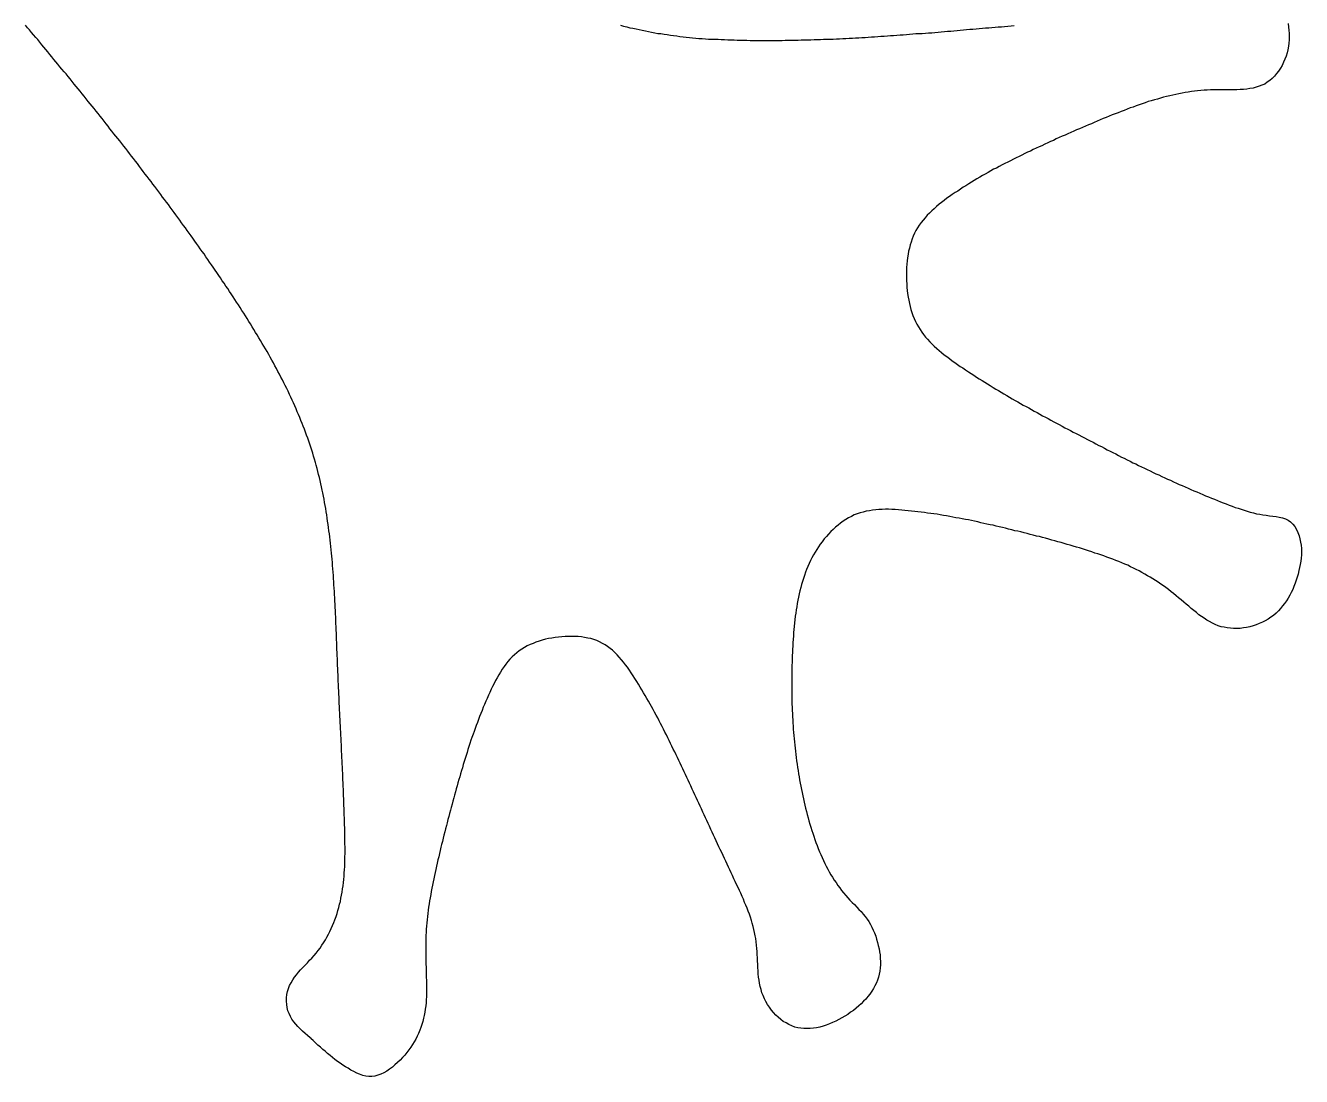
# Model space of a CAD drawing. Extents: x 63 to 788, y 423 to 1014.
# Drawn here: x 513.059 to 517.113, y 808.52 to 811.859 of the extents above; entities that cross this region are included whole.
import ezdxf

# ---------------------------------------------------------------- set-up
doc = ezdxf.new("R2010")
doc.units = 0
doc.header["$MEASUREMENT"] = 0
doc.layers.add('LAYER_1', color=7, linetype='CONTINUOUS')

msp = doc.modelspace()

# ---------------------------------------------------------------- linework, layer by layer
at = {"layer": 'LAYER_1', "color": 7}
for points in [[(517.0701, 811.865, 0), (517.0718, 811.854, 0), (517.073, 811.844, 0), (517.0738, 811.834, 0), (517.074, 811.824, 0), (517.0737, 811.813, 0), (517.0729, 811.803, 0), (517.0715, 811.793, 0), (517.0695, 811.782, 0), (517.0669, 811.772, 0), (517.0638, 811.762, 0), (517.06, 811.752, 0), (517.0558, 811.742, 0), (517.051, 811.732, 0), (517.0457, 811.723, 0), (517.04, 811.714, 0), (517.0337, 811.706, 0), (517.027, 811.698, 0), (517.0199, 811.691, 0), (517.0123, 811.684, 0), (517.0043, 811.679, 0), (516.9959, 811.673, 0), (516.9872, 811.669, 0), (516.9781, 811.666, 0), (516.9687, 811.663, 0), (516.9591, 811.66, 0), (516.9492, 811.659, 0), (516.9391, 811.657, 0), (516.9289, 811.656, 0), (516.9185, 811.656, 0), (516.9079, 811.655, 0), (516.8973, 811.655, 0), (516.8867, 811.655, 0), (516.8761, 811.655, 0), (516.8654, 811.655, 0), (516.8548, 811.655, 0), (516.8443, 811.655, 0), (516.8339, 811.655, 0), (516.8236, 811.655, 0), (516.8134, 811.654, 0), (516.8032, 811.653, 0), (516.7931, 811.652, 0), (516.783, 811.651, 0), (516.773, 811.65, 0), (516.7631, 811.649, 0), (516.7532, 811.647, 0), (516.7433, 811.646, 0), (516.7334, 811.644, 0), (516.7236, 811.642, 0), (516.7138, 811.64, 0), (516.704, 811.638, 0), (516.6942, 811.636, 0), (516.6844, 811.633, 0), (516.6747, 811.631, 0), (516.6649, 811.628, 0), (516.6552, 811.625, 0), (516.6455, 811.623, 0), (516.6358, 811.62, 0), (516.6261, 811.617, 0), (516.6164, 811.613, 0), (516.6068, 811.61, 0), (516.5972, 811.607, 0), (516.5875, 811.604, 0), (516.5779, 811.6, 0), (516.5683, 811.597, 0), (516.5588, 811.593, 0), (516.5492, 811.589, 0), (516.5397, 811.586, 0), (516.5302, 811.582, 0), (516.5207, 811.578, 0), (516.5112, 811.575, 0), (516.5017, 811.571, 0), (516.4923, 811.567, 0), (516.4828, 811.563, 0), (516.4734, 811.559, 0), (516.464, 811.555, 0), (516.4546, 811.551, 0), (516.4453, 811.547, 0), (516.4359, 811.543, 0), (516.4266, 811.539, 0), (516.4172, 811.535, 0), (516.4079, 811.531, 0), (516.3986, 811.527, 0), (516.3894, 811.523, 0), (516.3801, 811.519, 0), (516.3709, 811.515, 0), (516.3616, 811.511, 0), (516.3524, 811.507, 0), (516.3432, 811.503, 0), (516.334, 811.499, 0), (516.3248, 811.494, 0), (516.3156, 811.49, 0), (516.3065, 811.486, 0), (516.2973, 811.482, 0), (516.2882, 811.477, 0), (516.2791, 811.473, 0), (516.27, 811.469, 0), (516.2609, 811.465, 0), (516.2518, 811.46, 0), (516.2427, 811.456, 0), (516.2336, 811.452, 0), (516.2246, 811.447, 0), (516.2156, 811.443, 0), (516.2065, 811.438, 0), (516.1975, 811.434, 0), (516.1885, 811.429, 0), (516.1796, 811.425, 0), (516.1706, 811.42, 0), (516.1616, 811.416, 0), (516.1527, 811.411, 0), (516.1438, 811.406, 0), (516.1349, 811.402, 0), (516.126, 811.397, 0), (516.1172, 811.392, 0), (516.1083, 811.387, 0), (516.0995, 811.382, 0), (516.0907, 811.377, 0), (516.0819, 811.372, 0), (516.0731, 811.366, 0), (516.0643, 811.361, 0), (516.0556, 811.356, 0), (516.0469, 811.35, 0), (516.0382, 811.345, 0), (516.0295, 811.339, 0), (516.0208, 811.333, 0), (516.0122, 811.328, 0), (516.0035, 811.322, 0), (515.995, 811.316, 0), (515.9865, 811.31, 0), (515.978, 811.303, 0), (515.9697, 811.297, 0), (515.9616, 811.291, 0), (515.9536, 811.284, 0), (515.9458, 811.277, 0), (515.9382, 811.27, 0), (515.9308, 811.263, 0), (515.9237, 811.256, 0), (515.9169, 811.248, 0), (515.9105, 811.241, 0), (515.9043, 811.233, 0), (515.8985, 811.225, 0), (515.8931, 811.216, 0), (515.8881, 811.208, 0), (515.8836, 811.199, 0), (515.8795, 811.19, 0), (515.8758, 811.181, 0), (515.8725, 811.171, 0), (515.8695, 811.162, 0), (515.867, 811.152, 0), (515.8648, 811.142, 0), (515.8629, 811.132, 0), (515.8613, 811.121, 0), (515.8601, 811.111, 0), (515.8591, 811.101, 0), (515.8585, 811.09, 0), (515.858, 811.08, 0), (515.8579, 811.069, 0), (515.8579, 811.059, 0), (515.8582, 811.048, 0), (515.8587, 811.038, 0), (515.8594, 811.027, 0), (515.8604, 811.017, 0), (515.8616, 811.007, 0), (515.8631, 810.996, 0), (515.8649, 810.986, 0), (515.867, 810.976, 0), (515.8694, 810.966, 0), (515.8721, 810.957, 0), (515.8751, 810.947, 0), (515.8785, 810.938, 0), (515.8822, 810.928, 0), (515.8863, 810.919, 0), (515.8908, 810.91, 0), (515.8957, 810.902, 0), (515.9009, 810.893, 0), (515.9065, 810.885, 0), (515.9124, 810.877, 0), (515.9187, 810.869, 0), (515.9252, 810.862, 0), (515.932, 810.854, 0), (515.9391, 810.847, 0), (515.9464, 810.84, 0), (515.954, 810.833, 0), (515.9617, 810.826, 0), (515.9697, 810.82, 0), (515.9777, 810.813, 0), (515.986, 810.807, 0), (515.9943, 810.801, 0), (516.0028, 810.794, 0), (516.0113, 810.788, 0), (516.0199, 810.782, 0), (516.0286, 810.776, 0), (516.0372, 810.771, 0), (516.0459, 810.765, 0), (516.0546, 810.759, 0), (516.0633, 810.753, 0), (516.072, 810.748, 0), (516.0807, 810.742, 0), (516.0893, 810.736, 0), (516.098, 810.731, 0), (516.1067, 810.726, 0), (516.1154, 810.72, 0), (516.1241, 810.715, 0), (516.1328, 810.709, 0), (516.1416, 810.704, 0), (516.1503, 810.699, 0), (516.159, 810.694, 0), (516.1677, 810.689, 0), (516.1764, 810.683, 0), (516.1852, 810.678, 0), (516.1939, 810.673, 0), (516.2027, 810.668, 0), (516.2114, 810.663, 0), (516.2202, 810.658, 0), (516.2289, 810.653, 0), (516.2377, 810.648, 0), (516.2465, 810.644, 0), (516.2552, 810.639, 0), (516.264, 810.634, 0), (516.2728, 810.629, 0), (516.2816, 810.624, 0), (516.2904, 810.619, 0), (516.2992, 810.615, 0), (516.3081, 810.61, 0), (516.3169, 810.605, 0), (516.3257, 810.6, 0), (516.3346, 810.596, 0), (516.3435, 810.591, 0), (516.3523, 810.586, 0), (516.3612, 810.581, 0), (516.3701, 810.577, 0), (516.379, 810.572, 0), (516.3879, 810.567, 0), (516.3968, 810.563, 0), (516.4057, 810.558, 0), (516.4147, 810.553, 0), (516.4236, 810.549, 0), (516.4326, 810.544, 0), (516.4415, 810.539, 0), (516.4505, 810.535, 0), (516.4595, 810.53, 0), (516.4685, 810.525, 0), (516.4775, 810.521, 0), (516.4865, 810.516, 0), (516.4955, 810.511, 0), (516.5046, 810.507, 0), (516.5136, 810.502, 0), (516.5227, 810.498, 0), (516.5318, 810.493, 0), (516.5408, 810.488, 0), (516.5499, 810.484, 0), (516.559, 810.479, 0), (516.5681, 810.475, 0), (516.5772, 810.47, 0), (516.5864, 810.466, 0), (516.5955, 810.461, 0), (516.6047, 810.457, 0), (516.6138, 810.453, 0), (516.623, 810.448, 0), (516.6322, 810.444, 0), (516.6414, 810.439, 0), (516.6506, 810.435, 0), (516.6598, 810.431, 0), (516.669, 810.426, 0), (516.6783, 810.422, 0), (516.6875, 810.418, 0), (516.6967, 810.414, 0), (516.706, 810.409, 0), (516.7153, 810.405, 0), (516.7246, 810.401, 0), (516.7338, 810.397, 0), (516.7431, 810.393, 0), (516.7524, 810.389, 0), (516.7617, 810.385, 0), (516.7711, 810.381, 0), (516.7804, 810.377, 0), (516.7897, 810.373, 0), (516.799, 810.369, 0), (516.8084, 810.365, 0), (516.8177, 810.361, 0), (516.8271, 810.357, 0), (516.8364, 810.354, 0), (516.8458, 810.35, 0), (516.8552, 810.346, 0), (516.8645, 810.342, 0), (516.8739, 810.339, 0), (516.8833, 810.335, 0), (516.8927, 810.332, 0), (516.9021, 810.328, 0), (516.9116, 810.325, 0), (516.9211, 810.322, 0), (516.9307, 810.319, 0), (516.9403, 810.316, 0), (516.9501, 810.313, 0), (516.9599, 810.311, 0), (516.9699, 810.308, 0), (516.98, 810.306, 0), (516.9902, 810.304, 0), (517.0005, 810.303, 0), (517.011, 810.301, 0), (517.0216, 810.3, 0), (517.0321, 810.299, 0), (517.0424, 810.297, 0), (517.0523, 810.295, 0), (517.0616, 810.292, 0), (517.0703, 810.287, 0), (517.0782, 810.282, 0), (517.0853, 810.275, 0), (517.0914, 810.267, 0), (517.0968, 810.258, 0), (517.1013, 810.248, 0), (517.105, 810.238, 0), (517.108, 810.228, 0), (517.1102, 810.218, 0), (517.1117, 810.208, 0), (517.1125, 810.197, 0), (517.1128, 810.187, 0), (517.1125, 810.177, 0), (517.1117, 810.167, 0), (517.1105, 810.157, 0), (517.1089, 810.147, 0), (517.1069, 810.137, 0), (517.1047, 810.127, 0), (517.1022, 810.116, 0), (517.0994, 810.106, 0), (517.0962, 810.097, 0), (517.0928, 810.087, 0), (517.089, 810.077, 0), (517.085, 810.067, 0), (517.0805, 810.058, 0), (517.0758, 810.049, 0), (517.0706, 810.04, 0), (517.0651, 810.031, 0), (517.0593, 810.023, 0), (517.053, 810.015, 0), (517.0464, 810.007, 0), (517.0393, 809.999, 0), (517.0319, 809.992, 0), (517.024, 809.985, 0), (517.0157, 809.979, 0), (517.007, 809.973, 0), (516.9979, 809.968, 0), (516.9886, 809.963, 0), (516.9789, 809.959, 0), (516.9691, 809.955, 0), (516.959, 809.952, 0), (516.9488, 809.949, 0), (516.9385, 809.946, 0), (516.9281, 809.945, 0), (516.9177, 809.943, 0), (516.9074, 809.943, 0), (516.8971, 809.943, 0), (516.8869, 809.944, 0), (516.8769, 809.945, 0), (516.8671, 809.947, 0), (516.8575, 809.949, 0), (516.8481, 809.952, 0), (516.8389, 809.956, 0), (516.8299, 809.96, 0), (516.821, 809.965, 0), (516.8124, 809.97, 0), (516.8038, 809.976, 0), (516.7954, 809.981, 0), (516.7871, 809.987, 0), (516.7788, 809.994, 0), (516.7707, 810, 0), (516.7626, 810.007, 0), (516.7546, 810.014, 0), (516.7466, 810.02, 0), (516.7386, 810.027, 0), (516.7306, 810.034, 0), (516.7226, 810.041, 0), (516.7146, 810.047, 0), (516.7066, 810.054, 0), (516.6985, 810.06, 0), (516.6904, 810.067, 0), (516.6822, 810.073, 0), (516.674, 810.079, 0), (516.6657, 810.084, 0), (516.6574, 810.09, 0), (516.649, 810.096, 0), (516.6405, 810.101, 0), (516.632, 810.106, 0), (516.6234, 810.111, 0), (516.6147, 810.116, 0), (516.6059, 810.121, 0), (516.597, 810.126, 0), (516.588, 810.131, 0), (516.579, 810.135, 0), (516.5699, 810.139, 0), (516.5607, 810.144, 0), (516.5514, 810.148, 0), (516.5421, 810.152, 0), (516.5328, 810.156, 0), (516.5233, 810.159, 0), (516.5139, 810.163, 0), (516.5043, 810.167, 0), (516.4948, 810.17, 0), (516.4852, 810.174, 0), (516.4755, 810.177, 0), (516.4659, 810.18, 0), (516.4562, 810.183, 0), (516.4465, 810.187, 0), (516.4367, 810.19, 0), (516.427, 810.193, 0), (516.4173, 810.196, 0), (516.4075, 810.199, 0), (516.3977, 810.202, 0), (516.388, 810.205, 0), (516.3782, 810.208, 0), (516.3684, 810.21, 0), (516.3586, 810.213, 0), (516.3489, 810.216, 0), (516.3391, 810.219, 0), (516.3293, 810.222, 0), (516.3195, 810.224, 0), (516.3097, 810.227, 0), (516.2999, 810.23, 0), (516.2901, 810.232, 0), (516.2803, 810.235, 0), (516.2705, 810.237, 0), (516.2607, 810.24, 0), (516.2509, 810.242, 0), (516.2411, 810.245, 0), (516.2313, 810.247, 0), (516.2215, 810.25, 0), (516.2117, 810.252, 0), (516.2019, 810.254, 0), (516.1921, 810.257, 0), (516.1823, 810.259, 0), (516.1725, 810.262, 0), (516.1627, 810.264, 0), (516.1529, 810.266, 0), (516.1431, 810.268, 0), (516.1333, 810.271, 0), (516.1235, 810.273, 0), (516.1137, 810.275, 0), (516.1039, 810.277, 0), (516.0941, 810.279, 0), (516.0843, 810.282, 0), (516.0744, 810.284, 0), (516.0646, 810.286, 0), (516.0547, 810.288, 0), (516.0449, 810.29, 0), (516.035, 810.292, 0), (516.0251, 810.294, 0), (516.0152, 810.295, 0), (516.0052, 810.297, 0), (515.9953, 810.299, 0), (515.9853, 810.301, 0), (515.9753, 810.302, 0), (515.9653, 810.304, 0), (515.9552, 810.306, 0), (515.9451, 810.307, 0), (515.935, 810.309, 0), (515.9249, 810.31, 0), (515.9147, 810.312, 0), (515.9046, 810.313, 0), (515.8943, 810.314, 0), (515.8841, 810.315, 0), (515.8738, 810.316, 0), (515.8635, 810.317, 0), (515.8531, 810.318, 0), (515.8427, 810.319, 0), (515.8323, 810.32, 0), (515.8219, 810.321, 0), (515.8115, 810.321, 0), (515.8011, 810.322, 0), (515.7908, 810.322, 0), (515.7805, 810.321, 0), (515.7703, 810.321, 0), (515.7601, 810.32, 0), (515.75, 810.319, 0), (515.7401, 810.317, 0), (515.7302, 810.316, 0), (515.7205, 810.313, 0), (515.7109, 810.311, 0), (515.7014, 810.307, 0), (515.6921, 810.304, 0), (515.683, 810.299, 0), (515.6741, 810.295, 0), (515.6654, 810.289, 0), (515.6568, 810.284, 0), (515.6485, 810.278, 0), (515.6404, 810.272, 0), (515.6325, 810.265, 0), (515.6248, 810.258, 0), (515.6174, 810.251, 0), (515.6102, 810.243, 0), (515.6033, 810.235, 0), (515.5966, 810.228, 0), (515.5902, 810.219, 0), (515.5841, 810.211, 0), (515.5783, 810.203, 0), (515.5728, 810.194, 0), (515.5675, 810.186, 0), (515.5624, 810.177, 0), (515.5576, 810.168, 0), (515.5531, 810.159, 0), (515.5488, 810.15, 0), (515.5447, 810.14, 0), (515.5408, 810.131, 0), (515.5372, 810.122, 0), (515.5337, 810.112, 0), (515.5305, 810.102, 0), (515.5274, 810.093, 0), (515.5245, 810.083, 0), (515.5219, 810.073, 0), (515.5193, 810.063, 0), (515.517, 810.053, 0), (515.5148, 810.043, 0), (515.5128, 810.033, 0), (515.5109, 810.023, 0), (515.5092, 810.012, 0), (515.5075, 810.002, 0), (515.5061, 809.992, 0), (515.5047, 809.982, 0), (515.5034, 809.971, 0), (515.5023, 809.961, 0), (515.5013, 809.95, 0), (515.5003, 809.94, 0), (515.4994, 809.93, 0), (515.4986, 809.919, 0), (515.4979, 809.909, 0), (515.4973, 809.898, 0), (515.4967, 809.888, 0), (515.4961, 809.877, 0), (515.4956, 809.867, 0), (515.4952, 809.857, 0), (515.4948, 809.846, 0), (515.4944, 809.836, 0), (515.4941, 809.826, 0), (515.4938, 809.815, 0), (515.4936, 809.805, 0), (515.4934, 809.795, 0), (515.4933, 809.785, 0), (515.4932, 809.774, 0), (515.4932, 809.764, 0), (515.4932, 809.754, 0), (515.4933, 809.744, 0), (515.4934, 809.734, 0), (515.4936, 809.724, 0), (515.4938, 809.713, 0), (515.4941, 809.703, 0), (515.4945, 809.693, 0), (515.4948, 809.683, 0), (515.4953, 809.673, 0), (515.4958, 809.663, 0), (515.4964, 809.653, 0), (515.497, 809.643, 0), (515.4976, 809.633, 0), (515.4984, 809.623, 0), (515.4992, 809.613, 0), (515.5, 809.603, 0), (515.5009, 809.593, 0), (515.5019, 809.583, 0), (515.5029, 809.573, 0), (515.504, 809.563, 0), (515.5052, 809.553, 0), (515.5064, 809.543, 0), (515.5077, 809.533, 0), (515.509, 809.523, 0), (515.5104, 809.512, 0), (515.5119, 809.502, 0), (515.5135, 809.492, 0), (515.5151, 809.482, 0), (515.5168, 809.472, 0), (515.5185, 809.462, 0), (515.5203, 809.452, 0), (515.5222, 809.442, 0), (515.5242, 809.432, 0), (515.5262, 809.422, 0), (515.5283, 809.412, 0), (515.5305, 809.402, 0), (515.5327, 809.392, 0), (515.535, 809.382, 0), (515.5374, 809.372, 0), (515.5399, 809.362, 0), (515.5425, 809.352, 0), (515.5452, 809.342, 0), (515.5479, 809.332, 0), (515.5508, 809.322, 0), (515.5537, 809.312, 0), (515.5568, 809.302, 0), (515.5599, 809.293, 0), (515.5632, 809.283, 0), (515.5666, 809.273, 0), (515.5701, 809.263, 0), (515.5738, 809.254, 0), (515.5775, 809.244, 0), (515.5814, 809.234, 0), (515.5855, 809.225, 0), (515.5897, 809.216, 0), (515.594, 809.206, 0), (515.5984, 809.197, 0), (515.6031, 809.188, 0), (515.6078, 809.179, 0), (515.6127, 809.17, 0), (515.6178, 809.161, 0), (515.6231, 809.153, 0), (515.6285, 809.144, 0), (515.6341, 809.136, 0), (515.6399, 809.127, 0), (515.6458, 809.119, 0), (515.6519, 809.111, 0), (515.6583, 809.103, 0), (515.6648, 809.095, 0), (515.6715, 809.088, 0), (515.6784, 809.08, 0), (515.6854, 809.073, 0), (515.6925, 809.066, 0), (515.6997, 809.058, 0), (515.7067, 809.051, 0), (515.7136, 809.044, 0), (515.7203, 809.036, 0), (515.7267, 809.028, 0), (515.7328, 809.02, 0), (515.7384, 809.012, 0), (515.7435, 809.003, 0), (515.7483, 808.994, 0), (515.7526, 808.985, 0), (515.7565, 808.976, 0), (515.7601, 808.966, 0), (515.7632, 808.956, 0), (515.766, 808.946, 0), (515.7685, 808.936, 0), (515.7707, 808.926, 0), (515.7725, 808.916, 0), (515.7738, 808.906, 0), (515.7748, 808.895, 0), (515.7753, 808.885, 0), (515.7752, 808.875, 0), (515.7746, 808.865, 0), (515.7734, 808.855, 0), (515.7716, 808.845, 0), (515.7691, 808.836, 0), (515.7659, 808.826, 0), (515.7622, 808.817, 0), (515.7579, 808.808, 0), (515.7531, 808.799, 0), (515.7477, 808.791, 0), (515.7419, 808.782, 0), (515.7355, 808.774, 0), (515.7288, 808.766, 0), (515.7216, 808.759, 0), (515.714, 808.751, 0), (515.7061, 808.744, 0), (515.6979, 808.737, 0), (515.6893, 808.73, 0), (515.6805, 808.724, 0), (515.6714, 808.717, 0), (515.6621, 808.712, 0), (515.6526, 808.706, 0), (515.6429, 808.701, 0), (515.6331, 808.696, 0), (515.6231, 808.691, 0), (515.6131, 808.687, 0), (515.6029, 808.683, 0), (515.5928, 808.68, 0), (515.5825, 808.677, 0), (515.5723, 808.675, 0), (515.5621, 808.673, 0), (515.552, 808.672, 0), (515.5419, 808.672, 0), (515.5319, 808.672, 0), (515.522, 808.673, 0), (515.5123, 808.675, 0), (515.5027, 808.677, 0), (515.4933, 808.681, 0), (515.4842, 808.685, 0), (515.4753, 808.69, 0), (515.4666, 808.695, 0), (515.4583, 808.701, 0), (515.4503, 808.708, 0), (515.4427, 808.715, 0), (515.4355, 808.723, 0), (515.4287, 808.731, 0), (515.4224, 808.74, 0), (515.4166, 808.749, 0), (515.4113, 808.758, 0), (515.4066, 808.767, 0), (515.4024, 808.777, 0), (515.3989, 808.786, 0), (515.3959, 808.796, 0), (515.3934, 808.806, 0), (515.3913, 808.816, 0), (515.3896, 808.826, 0), (515.3883, 808.836, 0), (515.3872, 808.846, 0), (515.3864, 808.856, 0), (515.3858, 808.866, 0), (515.3852, 808.876, 0), (515.3848, 808.887, 0), (515.3844, 808.897, 0), (515.3839, 808.907, 0), (515.3834, 808.917, 0), (515.3827, 808.927, 0), (515.3818, 808.937, 0), (515.3807, 808.948, 0), (515.3793, 808.958, 0), (515.3776, 808.967, 0), (515.3756, 808.977, 0), (515.3734, 808.987, 0), (515.3709, 808.997, 0), (515.3681, 809.007, 0), (515.3652, 809.016, 0), (515.362, 809.026, 0), (515.3587, 809.036, 0), (515.3551, 809.045, 0), (515.3515, 809.055, 0), (515.3476, 809.064, 0), (515.3437, 809.073, 0), (515.3397, 809.083, 0), (515.3355, 809.092, 0), (515.3313, 809.102, 0), (515.3271, 809.111, 0), (515.3227, 809.12, 0), (515.3184, 809.13, 0), (515.3141, 809.139, 0), (515.3097, 809.148, 0), (515.3054, 809.158, 0), (515.301, 809.167, 0), (515.2967, 809.176, 0), (515.2924, 809.185, 0), (515.2881, 809.195, 0), (515.2838, 809.204, 0), (515.2794, 809.213, 0), (515.2751, 809.222, 0), (515.2708, 809.232, 0), (515.2665, 809.241, 0), (515.2623, 809.25, 0), (515.258, 809.259, 0), (515.2537, 809.269, 0), (515.2494, 809.278, 0), (515.2451, 809.287, 0), (515.2408, 809.296, 0), (515.2366, 809.305, 0), (515.2323, 809.315, 0), (515.228, 809.324, 0), (515.2238, 809.333, 0), (515.2195, 809.342, 0), (515.2152, 809.351, 0), (515.211, 809.36, 0), (515.2067, 809.37, 0), (515.2025, 809.379, 0), (515.1982, 809.388, 0), (515.1939, 809.397, 0), (515.1897, 809.406, 0), (515.1854, 809.415, 0), (515.1812, 809.424, 0), (515.177, 809.433, 0), (515.1727, 809.443, 0), (515.1685, 809.452, 0), (515.1642, 809.461, 0), (515.16, 809.47, 0), (515.1557, 809.479, 0), (515.1515, 809.488, 0), (515.1472, 809.497, 0), (515.143, 809.506, 0), (515.1387, 809.515, 0), (515.1344, 809.524, 0), (515.1301, 809.533, 0), (515.1258, 809.542, 0), (515.1215, 809.551, 0), (515.1172, 809.56, 0), (515.1128, 809.569, 0), (515.1085, 809.578, 0), (515.104, 809.587, 0), (515.0996, 809.596, 0), (515.0951, 809.605, 0), (515.0906, 809.614, 0), (515.0861, 809.623, 0), (515.0815, 809.632, 0), (515.0769, 809.641, 0), (515.0722, 809.65, 0), (515.0675, 809.659, 0), (515.0627, 809.668, 0), (515.0579, 809.677, 0), (515.053, 809.686, 0), (515.0481, 809.695, 0), (515.0431, 809.703, 0), (515.0381, 809.712, 0), (515.033, 809.721, 0), (515.0278, 809.73, 0), (515.0226, 809.739, 0), (515.0172, 809.748, 0), (515.0119, 809.757, 0), (515.0064, 809.766, 0), (515.0008, 809.775, 0), (514.9952, 809.784, 0), (514.9895, 809.793, 0), (514.9837, 809.802, 0), (514.9777, 809.811, 0), (514.9716, 809.82, 0), (514.9654, 809.828, 0), (514.959, 809.836, 0), (514.9524, 809.844, 0), (514.9456, 809.852, 0), (514.9387, 809.86, 0), (514.9315, 809.867, 0), (514.9241, 809.874, 0), (514.9164, 809.88, 0), (514.9085, 809.886, 0), (514.9003, 809.891, 0), (514.8919, 809.896, 0), (514.8831, 809.901, 0), (514.8741, 809.905, 0), (514.8648, 809.908, 0), (514.8552, 809.911, 0), (514.8455, 809.913, 0), (514.8355, 809.915, 0), (514.8254, 809.917, 0), (514.8151, 809.918, 0), (514.8047, 809.918, 0), (514.7943, 809.918, 0), (514.7837, 809.918, 0), (514.7732, 809.918, 0), (514.7626, 809.917, 0), (514.7521, 809.916, 0), (514.7416, 809.915, 0), (514.7312, 809.913, 0), (514.7208, 809.911, 0), (514.7106, 809.909, 0), (514.7006, 809.906, 0), (514.6906, 809.903, 0), (514.6809, 809.9, 0), (514.6714, 809.896, 0), (514.6621, 809.892, 0), (514.653, 809.888, 0), (514.6442, 809.883, 0), (514.6357, 809.878, 0), (514.6276, 809.872, 0), (514.6197, 809.866, 0), (514.6122, 809.86, 0), (514.6051, 809.853, 0), (514.5982, 809.846, 0), (514.5916, 809.838, 0), (514.5853, 809.83, 0), (514.5793, 809.822, 0), (514.5735, 809.814, 0), (514.5679, 809.805, 0), (514.5626, 809.796, 0), (514.5574, 809.787, 0), (514.5524, 809.778, 0), (514.5476, 809.769, 0), (514.543, 809.759, 0), (514.5384, 809.75, 0), (514.534, 809.74, 0), (514.5297, 809.731, 0), (514.5255, 809.721, 0), (514.5213, 809.712, 0), (514.5173, 809.702, 0), (514.5133, 809.693, 0), (514.5094, 809.683, 0), (514.5056, 809.673, 0), (514.5019, 809.664, 0), (514.4982, 809.654, 0), (514.4946, 809.645, 0), (514.4911, 809.635, 0), (514.4876, 809.626, 0), (514.4842, 809.616, 0), (514.4808, 809.607, 0), (514.4775, 809.597, 0), (514.4743, 809.588, 0), (514.4711, 809.578, 0), (514.4679, 809.568, 0), (514.4648, 809.559, 0), (514.4618, 809.549, 0), (514.4587, 809.54, 0), (514.4558, 809.53, 0), (514.4528, 809.521, 0), (514.4499, 809.511, 0), (514.447, 809.501, 0), (514.4442, 809.492, 0), (514.4414, 809.482, 0), (514.4386, 809.472, 0), (514.4358, 809.463, 0), (514.433, 809.453, 0), (514.4303, 809.443, 0), (514.4276, 809.434, 0), (514.4248, 809.424, 0), (514.4221, 809.414, 0), (514.4195, 809.405, 0), (514.4168, 809.395, 0), (514.4141, 809.385, 0), (514.4115, 809.375, 0), (514.4089, 809.366, 0), (514.4063, 809.356, 0), (514.4037, 809.346, 0), (514.4011, 809.336, 0), (514.3986, 809.326, 0), (514.3961, 809.317, 0), (514.3935, 809.307, 0), (514.391, 809.297, 0), (514.3886, 809.287, 0), (514.3861, 809.277, 0), (514.3837, 809.267, 0), (514.3812, 809.257, 0), (514.3788, 809.248, 0), (514.3765, 809.238, 0), (514.3741, 809.228, 0), (514.3718, 809.218, 0), (514.3694, 809.208, 0), (514.3671, 809.198, 0), (514.3649, 809.188, 0), (514.3626, 809.178, 0), (514.3604, 809.168, 0), (514.3582, 809.158, 0), (514.3561, 809.148, 0), (514.354, 809.138, 0), (514.352, 809.128, 0), (514.35, 809.118, 0), (514.3481, 809.108, 0), (514.3463, 809.098, 0), (514.3446, 809.088, 0), (514.3429, 809.078, 0), (514.3413, 809.068, 0), (514.3398, 809.058, 0), (514.3384, 809.048, 0), (514.3371, 809.038, 0), (514.336, 809.028, 0), (514.3349, 809.018, 0), (514.3339, 809.008, 0), (514.3331, 808.998, 0), (514.3324, 808.988, 0), (514.3318, 808.978, 0), (514.3314, 808.968, 0), (514.331, 808.958, 0), (514.3308, 808.948, 0), (514.3306, 808.938, 0), (514.3306, 808.928, 0), (514.3306, 808.917, 0), (514.3307, 808.907, 0), (514.3308, 808.897, 0), (514.331, 808.887, 0), (514.3312, 808.877, 0), (514.3315, 808.867, 0), (514.3318, 808.856, 0), (514.3321, 808.846, 0), (514.3324, 808.836, 0), (514.3327, 808.825, 0), (514.3329, 808.815, 0), (514.333, 808.805, 0), (514.333, 808.795, 0), (514.3329, 808.784, 0), (514.3326, 808.774, 0), (514.3321, 808.764, 0), (514.3315, 808.754, 0), (514.3305, 808.744, 0), (514.3293, 808.734, 0), (514.3279, 808.724, 0), (514.3261, 808.714, 0), (514.324, 808.705, 0), (514.3215, 808.695, 0), (514.3186, 808.685, 0), (514.3154, 808.676, 0), (514.3119, 808.667, 0), (514.308, 808.657, 0), (514.3037, 808.648, 0), (514.2991, 808.639, 0), (514.2941, 808.63, 0), (514.2887, 808.622, 0), (514.283, 808.613, 0), (514.2769, 808.605, 0), (514.2705, 808.596, 0), (514.2637, 808.588, 0), (514.2565, 808.58, 0), (514.249, 808.572, 0), (514.2411, 808.564, 0), (514.2329, 808.557, 0), (514.2245, 808.55, 0), (514.2157, 808.543, 0), (514.2067, 808.537, 0), (514.1976, 808.532, 0), (514.1882, 808.527, 0), (514.1788, 808.524, 0), (514.1692, 808.521, 0), (514.1595, 808.52, 0), (514.1498, 808.52, 0), (514.1401, 808.521, 0), (514.1304, 808.523, 0), (514.1207, 808.527, 0), (514.1112, 808.531, 0), (514.1019, 808.536, 0), (514.0928, 808.54, 0), (514.0839, 808.546, 0), (514.0752, 808.551, 0), (514.0667, 808.556, 0), (514.0584, 808.562, 0), (514.0503, 808.568, 0), (514.0422, 808.574, 0), (514.0343, 808.58, 0), (514.0265, 808.587, 0), (514.0187, 808.593, 0), (514.0111, 808.6, 0), (514.0034, 808.606, 0), (513.9959, 808.613, 0), (513.9883, 808.62, 0), (513.9808, 808.627, 0), (513.9734, 808.634, 0), (513.9663, 808.64, 0), (513.9663, 808.64, 0), (513.9663, 808.64, 0), (513.9663, 808.64, 0), (513.9663, 808.64, 0), (513.9663, 808.64, 0), (513.9663, 808.64, 0), (513.9663, 808.64, 0), (513.9663, 808.64, 0), (513.9663, 808.64, 0), (513.9663, 808.64, 0), (513.9663, 808.64, 0), (513.9663, 808.64, 0), (513.9663, 808.64, 0), (513.9663, 808.64, 0), (513.9663, 808.64, 0), (513.9663, 808.64, 0), (513.9663, 808.64, 0), (513.9663, 808.64, 0), (513.9664, 808.64, 0), (513.9664, 808.64, 0), (513.9664, 808.64, 0), (513.9664, 808.64, 0), (513.9664, 808.64, 0), (513.9664, 808.64, 0), (513.9664, 808.64, 0), (513.9664, 808.64, 0), (513.9664, 808.64, 0), (513.9664, 808.64, 0), (513.9664, 808.64, 0), (513.9664, 808.64, 0), (513.9664, 808.64, 0), (513.9664, 808.64, 0), (513.9664, 808.64, 0), (513.9664, 808.64, 0), (513.9664, 808.64, 0), (513.9664, 808.64, 0), (513.9664, 808.64, 0), (513.9664, 808.64, 0), (513.9664, 808.64, 0), (513.9664, 808.64, 0), (513.9664, 808.64, 0), (513.9664, 808.64, 0), (513.9665, 808.64, 0), (513.9665, 808.64, 0), (513.9665, 808.64, 0), (513.9665, 808.64, 0), (513.9665, 808.64, 0), (513.9665, 808.64, 0), (513.9665, 808.64, 0), (513.9665, 808.64, 0), (513.9665, 808.64, 0), (513.9665, 808.64, 0), (513.9665, 808.64, 0), (513.9665, 808.64, 0), (513.9665, 808.64, 0), (513.9665, 808.64, 0), (513.9665, 808.641, 0), (513.9665, 808.641, 0), (513.9665, 808.641, 0), (513.9665, 808.641, 0), (513.9665, 808.641, 0), (513.9665, 808.641, 0), (513.9665, 808.641, 0), (513.9665, 808.641, 0), (513.9665, 808.641, 0), (513.9665, 808.641, 0), (513.9666, 808.641, 0), (513.9666, 808.641, 0), (513.9666, 808.641, 0), (513.9666, 808.641, 0), (513.9666, 808.641, 0), (513.9666, 808.641, 0), (513.9666, 808.641, 0), (513.9666, 808.641, 0), (513.9666, 808.641, 0), (513.9666, 808.641, 0), (513.9666, 808.641, 0), (513.9666, 808.641, 0), (513.9666, 808.641, 0), (513.9666, 808.641, 0), (513.9666, 808.641, 0), (513.9666, 808.641, 0), (513.9666, 808.641, 0), (513.9666, 808.641, 0), (513.9666, 808.641, 0), (513.9666, 808.641, 0), (513.9666, 808.641, 0), (513.9666, 808.641, 0), (513.9666, 808.641, 0), (513.9666, 808.641, 0), (513.9667, 808.641, 0), (513.9667, 808.641, 0), (513.9667, 808.641, 0), (513.9667, 808.641, 0), (513.9667, 808.641, 0), (513.9667, 808.641, 0), (513.9667, 808.641, 0), (513.9667, 808.641, 0), (513.9636, 808.643, 0), (513.9554, 808.65, 0), (513.9472, 808.657, 0), (513.9393, 808.664, 0), (513.9317, 808.671, 0), (513.9244, 808.679, 0), (513.9176, 808.686, 0), (513.9113, 808.694, 0), (513.9056, 808.702, 0), (513.9006, 808.711, 0), (513.8964, 808.72, 0), (513.893, 808.729, 0), (513.8905, 808.739, 0), (513.889, 808.749, 0), (513.8884, 808.759, 0), (513.8887, 808.77, 0), (513.8898, 808.78, 0), (513.8918, 808.79, 0), (513.8947, 808.8, 0), (513.8983, 808.809, 0), (513.9028, 808.818, 0), (513.9079, 808.827, 0), (513.9135, 808.835, 0), (513.9197, 808.843, 0), (513.9262, 808.851, 0), (513.9331, 808.859, 0), (513.9401, 808.866, 0), (513.9474, 808.874, 0), (513.9546, 808.881, 0), (513.9618, 808.889, 0), (513.9689, 808.896, 0), (513.9758, 808.904, 0), (513.9824, 808.912, 0), (513.9888, 808.92, 0), (513.9949, 808.928, 0), (514.0007, 808.937, 0), (514.0063, 808.945, 0), (514.0117, 808.954, 0), (514.0168, 808.963, 0), (514.0216, 808.972, 0), (514.0262, 808.981, 0), (514.0306, 808.99, 0), (514.0347, 809, 0), (514.0386, 809.009, 0), (514.0422, 809.018, 0), (514.0457, 809.028, 0), (514.0488, 809.038, 0), (514.0518, 809.047, 0), (514.0545, 809.057, 0), (514.057, 809.067, 0), (514.0593, 809.076, 0), (514.0614, 809.086, 0), (514.0633, 809.096, 0), (514.065, 809.106, 0), (514.0666, 809.116, 0), (514.0679, 809.126, 0), (514.0692, 809.136, 0), (514.0702, 809.146, 0), (514.0711, 809.156, 0), (514.0719, 809.167, 0), (514.0726, 809.177, 0), (514.0731, 809.187, 0), (514.0735, 809.197, 0), (514.0738, 809.207, 0), (514.074, 809.218, 0), (514.0742, 809.228, 0), (514.0742, 809.238, 0), (514.0742, 809.248, 0), (514.0741, 809.259, 0), (514.074, 809.269, 0), (514.0738, 809.279, 0), (514.0736, 809.289, 0), (514.0734, 809.3, 0), (514.0731, 809.31, 0), (514.0728, 809.32, 0), (514.0725, 809.33, 0), (514.0722, 809.341, 0), (514.0719, 809.351, 0), (514.0715, 809.361, 0), (514.0712, 809.371, 0), (514.0708, 809.381, 0), (514.0705, 809.392, 0), (514.0701, 809.402, 0), (514.0697, 809.412, 0), (514.0693, 809.422, 0), (514.0689, 809.432, 0), (514.0685, 809.442, 0), (514.068, 809.452, 0), (514.0676, 809.463, 0), (514.0672, 809.473, 0), (514.0667, 809.483, 0), (514.0663, 809.493, 0), (514.0658, 809.503, 0), (514.0654, 809.513, 0), (514.0649, 809.523, 0), (514.0644, 809.533, 0), (514.0639, 809.543, 0), (514.0635, 809.553, 0), (514.063, 809.564, 0), (514.0625, 809.574, 0), (514.062, 809.584, 0), (514.0615, 809.594, 0), (514.061, 809.604, 0), (514.0605, 809.614, 0), (514.06, 809.624, 0), (514.0595, 809.634, 0), (514.059, 809.644, 0), (514.0585, 809.654, 0), (514.058, 809.664, 0), (514.0575, 809.674, 0), (514.057, 809.685, 0), (514.0566, 809.695, 0), (514.0561, 809.705, 0), (514.0556, 809.715, 0), (514.0551, 809.725, 0), (514.0546, 809.735, 0), (514.0542, 809.745, 0), (514.0537, 809.755, 0), (514.0532, 809.765, 0), (514.0528, 809.776, 0), (514.0523, 809.786, 0), (514.0519, 809.796, 0), (514.0515, 809.806, 0), (514.051, 809.816, 0), (514.0506, 809.826, 0), (514.0502, 809.836, 0), (514.0498, 809.847, 0), (514.0494, 809.857, 0), (514.049, 809.867, 0), (514.0486, 809.877, 0), (514.0482, 809.887, 0), (514.0478, 809.898, 0), (514.0475, 809.908, 0), (514.0471, 809.918, 0), (514.0467, 809.928, 0), (514.0462, 809.938, 0), (514.0458, 809.949, 0), (514.0454, 809.959, 0), (514.045, 809.969, 0), (514.0445, 809.979, 0), (514.0441, 809.99, 0), (514.0436, 810, 0), (514.0431, 810.01, 0), (514.0426, 810.02, 0), (514.0421, 810.03, 0), (514.0415, 810.041, 0), (514.041, 810.051, 0), (514.0404, 810.061, 0), (514.0398, 810.071, 0), (514.0391, 810.082, 0), (514.0385, 810.092, 0), (514.0378, 810.102, 0), (514.0371, 810.112, 0), (514.0363, 810.122, 0), (514.0355, 810.133, 0), (514.0347, 810.143, 0), (514.0339, 810.153, 0), (514.033, 810.163, 0), (514.0321, 810.173, 0), (514.0311, 810.183, 0), (514.0301, 810.193, 0), (514.029, 810.204, 0), (514.028, 810.214, 0), (514.0268, 810.224, 0), (514.0256, 810.234, 0), (514.0244, 810.244, 0), (514.0231, 810.254, 0), (514.0218, 810.264, 0), (514.0204, 810.274, 0), (514.019, 810.284, 0), (514.0175, 810.294, 0), (514.016, 810.304, 0), (514.0144, 810.314, 0), (514.0127, 810.324, 0), (514.011, 810.334, 0), (514.0092, 810.344, 0), (514.0074, 810.354, 0), (514.0055, 810.364, 0), (514.0035, 810.374, 0), (514.0015, 810.383, 0), (513.9994, 810.393, 0), (513.9972, 810.403, 0), (513.995, 810.413, 0), (513.9927, 810.423, 0), (513.9903, 810.432, 0), (513.9878, 810.442, 0), (513.9853, 810.452, 0), (513.9827, 810.462, 0), (513.98, 810.471, 0), (513.9772, 810.481, 0), (513.9744, 810.491, 0), (513.9714, 810.5, 0), (513.9684, 810.51, 0), (513.9653, 810.519, 0), (513.9622, 810.529, 0), (513.9589, 810.538, 0), (513.9556, 810.548, 0), (513.9522, 810.557, 0), (513.9487, 810.567, 0), (513.9452, 810.576, 0), (513.9416, 810.586, 0), (513.9379, 810.595, 0), (513.9342, 810.604, 0), (513.9304, 810.614, 0), (513.9265, 810.623, 0), (513.9225, 810.632, 0), (513.9185, 810.641, 0), (513.9145, 810.651, 0), (513.9103, 810.66, 0), (513.9061, 810.669, 0), (513.9019, 810.678, 0), (513.8976, 810.687, 0), (513.8932, 810.697, 0), (513.8888, 810.706, 0), (513.8843, 810.715, 0), (513.8798, 810.724, 0), (513.8752, 810.733, 0), (513.8705, 810.742, 0), (513.8659, 810.751, 0), (513.8611, 810.76, 0), (513.8563, 810.769, 0), (513.8515, 810.778, 0), (513.8466, 810.787, 0), (513.8417, 810.796, 0), (513.8367, 810.805, 0), (513.8317, 810.814, 0), (513.8267, 810.823, 0), (513.8216, 810.832, 0), (513.8164, 810.84, 0), (513.8113, 810.849, 0), (513.8061, 810.858, 0), (513.8008, 810.867, 0), (513.7955, 810.876, 0), (513.7902, 810.884, 0), (513.7849, 810.893, 0), (513.7795, 810.902, 0), (513.7741, 810.911, 0), (513.7687, 810.919, 0), (513.7632, 810.928, 0), (513.7577, 810.937, 0), (513.7522, 810.945, 0), (513.7466, 810.954, 0), (513.7411, 810.963, 0), (513.7355, 810.971, 0), (513.7299, 810.98, 0), (513.7242, 810.988, 0), (513.7186, 810.997, 0), (513.7129, 811.006, 0), (513.7072, 811.014, 0), (513.7015, 811.023, 0), (513.6958, 811.031, 0), (513.6901, 811.04, 0), (513.6843, 811.048, 0), (513.6786, 811.057, 0), (513.6728, 811.065, 0), (513.667, 811.074, 0), (513.6612, 811.082, 0), (513.6554, 811.091, 0), (513.6496, 811.099, 0), (513.6438, 811.107, 0), (513.6379, 811.116, 0), (513.6321, 811.124, 0), (513.6262, 811.133, 0), (513.6203, 811.141, 0), (513.6145, 811.149, 0), (513.6086, 811.158, 0), (513.6027, 811.166, 0), (513.5967, 811.174, 0), (513.5908, 811.183, 0), (513.5849, 811.191, 0), (513.5789, 811.199, 0), (513.573, 811.208, 0), (513.567, 811.216, 0), (513.561, 811.224, 0), (513.555, 811.232, 0), (513.5491, 811.241, 0), (513.543, 811.249, 0), (513.537, 811.257, 0), (513.531, 811.265, 0), (513.525, 811.273, 0), (513.5189, 811.282, 0), (513.5129, 811.29, 0), (513.5068, 811.298, 0), (513.5007, 811.306, 0), (513.4947, 811.314, 0), (513.4886, 811.322, 0), (513.4825, 811.331, 0), (513.4764, 811.339, 0), (513.4703, 811.347, 0), (513.4641, 811.355, 0), (513.458, 811.363, 0), (513.4519, 811.371, 0), (513.4457, 811.379, 0), (513.4396, 811.387, 0), (513.4334, 811.395, 0), (513.4272, 811.403, 0), (513.421, 811.411, 0), (513.4149, 811.42, 0), (513.4087, 811.428, 0), (513.4025, 811.436, 0), (513.3963, 811.444, 0), (513.39, 811.452, 0), (513.3838, 811.46, 0), (513.3776, 811.468, 0), (513.3713, 811.476, 0), (513.3651, 811.484, 0), (513.3588, 811.492, 0), (513.3526, 811.5, 0), (513.3463, 811.507, 0), (513.3401, 811.515, 0), (513.3338, 811.523, 0), (513.3275, 811.531, 0), (513.3212, 811.539, 0), (513.3149, 811.547, 0), (513.3086, 811.555, 0), (513.3023, 811.563, 0), (513.296, 811.571, 0), (513.2897, 811.579, 0), (513.2833, 811.587, 0), (513.277, 811.595, 0), (513.2707, 811.603, 0), (513.2643, 811.61, 0), (513.258, 811.618, 0), (513.2516, 811.626, 0), (513.2453, 811.634, 0), (513.2389, 811.642, 0), (513.2325, 811.65, 0), (513.2261, 811.658, 0), (513.2198, 811.665, 0), (513.2134, 811.673, 0), (513.207, 811.681, 0), (513.2006, 811.689, 0), (513.1942, 811.697, 0), (513.1878, 811.705, 0), (513.1814, 811.712, 0), (513.175, 811.72, 0), (513.1686, 811.728, 0), (513.1622, 811.736, 0), (513.1557, 811.744, 0), (513.1493, 811.751, 0), (513.1429, 811.759, 0), (513.1365, 811.767, 0), (513.13, 811.775, 0), (513.1236, 811.783, 0), (513.1172, 811.79, 0), (513.1107, 811.798, 0), (513.1043, 811.806, 0), (513.0978, 811.814, 0), (513.0914, 811.821, 0), (513.0849, 811.829, 0), (513.0784, 811.837, 0), (513.072, 811.845, 0), (513.0655, 811.852, 0), (513.0591, 811.86, 0)], [(514.9496, 811.86, 0), (514.9594, 811.857, 0), (514.9692, 811.855, 0), (514.979, 811.852, 0), (514.9888, 811.85, 0), (514.9987, 811.848, 0), (515.0085, 811.846, 0), (515.0184, 811.844, 0), (515.0283, 811.842, 0), (515.0382, 811.84, 0), (515.0481, 811.838, 0), (515.0581, 811.836, 0), (515.068, 811.834, 0), (515.078, 811.833, 0), (515.088, 811.831, 0), (515.098, 811.83, 0), (515.108, 811.828, 0), (515.118, 811.827, 0), (515.128, 811.826, 0), (515.1381, 811.824, 0), (515.1482, 811.823, 0), (515.1582, 811.822, 0), (515.1683, 811.821, 0), (515.1784, 811.82, 0), (515.1885, 811.819, 0), (515.1986, 811.818, 0), (515.2087, 811.818, 0), (515.2189, 811.817, 0), (515.229, 811.816, 0), (515.2392, 811.816, 0), (515.2493, 811.815, 0), (515.2595, 811.815, 0), (515.2696, 811.814, 0), (515.2798, 811.814, 0), (515.2899, 811.813, 0), (515.3001, 811.813, 0), (515.3103, 811.813, 0), (515.3205, 811.812, 0), (515.3306, 811.812, 0), (515.3408, 811.812, 0), (515.351, 811.812, 0), (515.3612, 811.811, 0), (515.3714, 811.811, 0), (515.3815, 811.811, 0), (515.3917, 811.811, 0), (515.4019, 811.811, 0), (515.412, 811.811, 0), (515.4222, 811.811, 0), (515.4324, 811.811, 0), (515.4425, 811.811, 0), (515.4527, 811.811, 0), (515.4629, 811.811, 0), (515.473, 811.812, 0), (515.4832, 811.812, 0), (515.4933, 811.812, 0), (515.5035, 811.812, 0), (515.5136, 811.812, 0), (515.5238, 811.813, 0), (515.5339, 811.813, 0), (515.5441, 811.813, 0), (515.5542, 811.813, 0), (515.5644, 811.814, 0), (515.5745, 811.814, 0), (515.5846, 811.814, 0), (515.5948, 811.815, 0), (515.6049, 811.815, 0), (515.615, 811.816, 0), (515.6252, 811.816, 0), (515.6353, 811.817, 0), (515.6454, 811.817, 0), (515.6555, 811.818, 0), (515.6657, 811.818, 0), (515.6758, 811.819, 0), (515.6859, 811.819, 0), (515.696, 811.82, 0), (515.7061, 811.82, 0), (515.7162, 811.821, 0), (515.7264, 811.821, 0), (515.7365, 811.822, 0), (515.7466, 811.823, 0), (515.7567, 811.823, 0), (515.7668, 811.824, 0), (515.7769, 811.825, 0), (515.787, 811.825, 0), (515.7971, 811.826, 0), (515.8072, 811.827, 0), (515.8172, 811.827, 0), (515.8273, 811.828, 0), (515.8374, 811.829, 0), (515.8475, 811.829, 0), (515.8576, 811.83, 0), (515.8677, 811.831, 0), (515.8777, 811.832, 0), (515.8878, 811.833, 0), (515.8979, 811.833, 0), (515.908, 811.834, 0), (515.918, 811.835, 0), (515.9281, 811.836, 0), (515.9382, 811.836, 0), (515.9482, 811.837, 0), (515.9583, 811.838, 0), (515.9684, 811.839, 0), (515.9784, 811.84, 0), (515.9885, 811.841, 0), (515.9986, 811.841, 0), (516.0086, 811.842, 0), (516.0187, 811.843, 0), (516.0288, 811.844, 0), (516.0388, 811.845, 0), (516.0489, 811.846, 0), (516.0589, 811.847, 0), (516.069, 811.847, 0), (516.0791, 811.848, 0), (516.0892, 811.849, 0), (516.0992, 811.85, 0), (516.1093, 811.851, 0), (516.1194, 811.852, 0), (516.1295, 811.853, 0), (516.1395, 811.854, 0), (516.1496, 811.855, 0), (516.1597, 811.855, 0), (516.1698, 811.856, 0), (516.1799, 811.857, 0), (516.19, 811.858, 0), (516.2001, 811.859, 0)]]:
    msp.add_polyline3d(points, dxfattribs=at)

doc.saveas('drawing.dxf')
